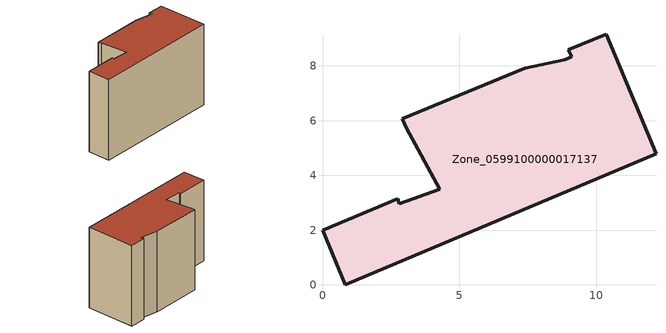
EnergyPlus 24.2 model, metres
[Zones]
Zone_0599100000017137
 floor ground (C_G): 3.06,5.74 2.92,6.07 7.38,7.92 8.84,8.23 9.1,8.34 8.99,8.59 10.37,9.16 12.18,4.79 0.84,0 0,2 2.76,3.15 2.81,2.96 4.28,3.49 z0
 wall outside (C_F): 0,2 0.84,0 12.18,4.79 10.37,9.16 8.99,8.59 9.1,8.34 8.84,8.23 7.38,7.92 2.92,6.07 3.06,5.74 4.28,3.49 2.81,2.96 2.76,3.15 0,2 z0:7.77
 roof outside (C_R): 9.1,8.34 8.84,8.23 7.38,7.92 2.92,6.07 3.06,5.74 4.28,3.49 2.81,2.96 2.76,3.15 0,2 0.84,0 12.18,4.79 10.37,9.16 8.99,8.59 z7.77
[BUILDING]
Pand.0599100000017137: North Axis=0; Terrain=City; Loads Convergence Tolerance Value=0.04; Temperature Convergence Tolerance Value=0.4; Solar Distribution=FullExterior; Maximum Number of Warmup Days=25; Minimum Number of Warmup Days=1
[Site:Location]
Rotterdam.The.Hague.AP_ZH_NLD Design_Conditions: Latitude=51.96; Longitude=4.45; Time Zone=1; Elevation=-4.5
[SITE:GROUNDTEMPERATURE:BUILDINGSURFACE]
18, 18, 18, 18, 18, 18, 18, 18, 18, 18, 18, 18
[MATERIAL] Thermal Absorptance=0.9; Solar Absorptance=0.7; Visible Absorptance=0.7
Name | Roughness | Thickness | Conductivity | Density | Specific Heat
G.TC.1946 | MediumSmooth | 0.15 | 1 | 540 | 1210
F.TC.1946 | Rough | 0.3 | 0.857143 | 1920 | 840
R.TC.1946 | MediumRough | 0.2 | 0.909091 | 1500 | 1000
[CONSTRUCTION]
C_G: G.TC.1946
C_F: F.TC.1946
C_R: R.TC.1946
[ZONE]
Zone_0599100000017137: Type=1; Multiplier=1; Ceiling Height=Autocalculate; Volume=Autocalculate; Floor Area=autocalculate; Part of Total Floor Area=Yes
[ZONEINFILTRATION:DESIGNFLOWRATE]
Infil_Zone_0599100000017137: Zone or ZoneList or Space or SpaceList=Zone_0599100000017137; Schedule=AlwaysOn; Design Flow Rate Calculation Method=Flow/Area; Flow Rate per Floor Area=0.003; Constant Term Coefficient=1; Temperature Term Coefficient=0; Velocity Term Coefficient=0; Velocity Squared Term Coefficient=0
[HVACTEMPLATE:ZONE:IDEALLOADSAIRSYSTEM]
Zone_0599100000017137: Maximum Heating Supply Air Temperature=50; Minimum Cooling Supply Air Temperature=13; Maximum Heating Supply Air Humidity Ratio=0.0156; Minimum Cooling Supply Air Humidity Ratio=0.0077; Heating Limit=NoLimit; Cooling Limit=NoLimit; Dehumidification Control Type=ConstantSensibleHeatRatio; Cooling Sensible Heat Ratio=0.7; Dehumidification Setpoint=60; Humidification Control Type=None; Humidification Setpoint=30; Outdoor Air Method=None; Outdoor Air Flow Rate per Person=0.00944; Outdoor Air Flow Rate per Zone Floor Area=0; Outdoor Air Flow Rate per Zone=0; Demand Controlled Ventilation Type=None; Outdoor Air Economizer Type=NoEconomizer; Heat Recovery Type=None; Sensible Heat Recovery Effectiveness=0.7; Latent Heat Recovery Effectiveness=0.65
[ZONECONTROL:THERMOSTAT]
ThermostatControl_Zone_0599100000017137: Zone or ZoneList=Zone_0599100000017137; Control Type Schedule=DualSetpointControlType; Control 1=Thermostat_Zone_0599100000017137; Temperature Difference Between Cutout And Setpoint=0
[THERMOSTATSETPOINT:DUALSETPOINT]
Thermostat_Zone_0599100000017137: Heating Setpoint Temperature Schedule=HeatingSetpoint_Zone_0599100000017137; Cooling Setpoint Temperature Schedule=CoolingSetpoint_Zone_0599100000017137
[SCHEDULE:COMPACT]
HeatingSetpoint_Zone_0599100000017137: Through: 12/31, For: AllDays, Until: 24:00, 21
CoolingSetpoint_Zone_0599100000017137: Through: 12/31, For: AllDays, Until: 24:00, 24
DualSetpointControlType: Through: 12/31, For: AllDays, Until: 24:00, 4
AlwaysOn: Through: 12/31, For: AllDays, Until: 24:00, 1
